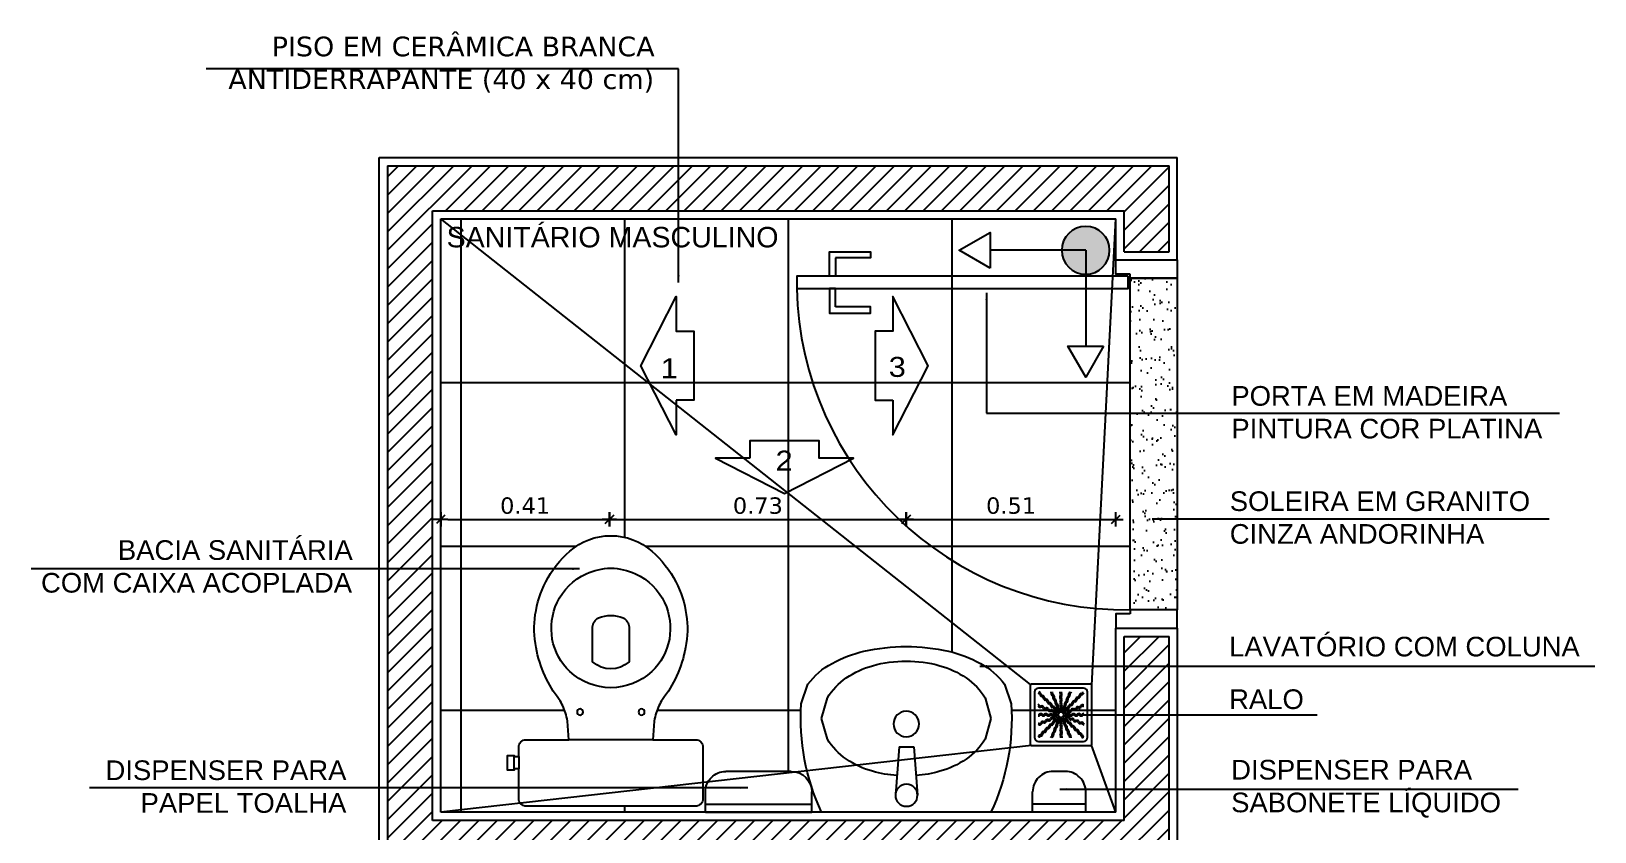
# Model space of a CAD drawing. Extents: x 175 to 308, y 27 to 112.
# Drawn here: x 292.6 to 296.42, y 48.924 to 50.88 of the extents above; entities that cross this region are included whole.
import ezdxf

# ---------------------------------------------------------------- set-up
doc = ezdxf.new("R2010")
doc.units = 0
doc.header["$LTSCALE"] = 0.01
doc.header["$PDMODE"] = 3
doc.linetypes.add('CONTINU', pattern=[0])
doc.layers.get('0').update_dxf_attribs({"linetype": 'CONTINUOUS'})
doc.layers.get('DEFPOINTS').update_dxf_attribs({"linetype": 'CONTINUOUS'})
for name, color, linetype in [('01', 1, 'CONTINUOUS'), ('252', 252, 'CONTINUOUS'), ('A-HACHURAPARED', 254, 'CONTINUOUS'), ('A-PARED', 5, 'CONTINUOUS'), ('A-PORTA', 3, 'CONTINUOUS'), ('A-SOLEIRA', 1, 'CONTINUOUS'), ('AR-ID-PIS', 1, 'CONTINUOUS'), ('ARQ-CTA-1_025', 1, 'CONTINUOUS'), ('ARQ-MOB-VISTA', 1, 'CONTINU'), ('ARQ-SMB-1_025', 1, 'CONTINUOUS'), ('ARQ-TXT-1_025', 2, 'CONTINUOUS'), ('ARQ_HAT', 8, 'CONTINUOUS')]:
    doc.layers.add(name, color=color, linetype=linetype)
doc.styles.add('A26', font='arial.ttf', dxfattribs={"height": 0.26})
doc.styles.add('ESC-50-A20', font='arial.ttf', dxfattribs={"height": 0.1})
doc.styles.add('FNDE Texto Cota 0025', font='verdana.ttf', dxfattribs={"height": 0.04})
doc.dimstyles.new('FNDE 1-0025', dxfattribs={"dimscale": 5, "dimtxt": 0.04, "dimasz": 0.0035, "dimexe": 0.15, "dimexo": 0.15, "dimgap": 0.0025, "dimtad": 1, "dimzin": 1, "dimdsep": 46, "dimtxsty": 'FNDE Texto Cota 0025', "dimblk": 'tic', "dimcen": 0.015, "dimdle": 0.15, "dimse1": 1, "dimse2": 1, "dimclrd": 251, "dimclre": 251, "dimclrt": 256, "dimaunit": 1, "dimadec": 3, "dimazin": 0, "dimtfac": 1, "dimtix": 1, "dimtmove": 2, "dimatfit": 3, "dimfxl": 0.15, "dimtvp": 1, "dimtolj": 1, "dimtzin": 0, "dimarcsym": 0})

# ---------------------------------------------------------------- blocks, each defined once
blk = doc.blocks.new('P-PIA1')
at = {"color": 1}
for p, q in [((-0.0171, -0.1767), (-0.0271, -0.0454)), ((0.0229, -0.1767), (0.0329, -0.0454)), ((-0.0171, -0.1767), (0.0229, -0.1767)), ((0.2322, -0.2537), (0.2164, -0.1975)), ((-0.2278, -0.2537), (-0.212, -0.3099)), ((0.2164, -0.3099), (0.2322, -0.2537))]:
    blk.add_line(p, q, dxfattribs=at)
for points in [[(-0.0231, -0.0987, 0.04979), (-0.0892, -0.1103, 0.08069), (-0.1604, -0.1434, 0.107047), (-0.212, -0.1975), (-0.2278, -0.2537)], [(-0.2828, -0.2931), (-0.2647, -0.347, 0.105935), (-0.1993, -0.4034, 0.069568), (-0.1126, -0.4362, 0.055787), (0.0022, -0.4491, 0.055787), (0.117, -0.4362, 0.069568), (0.2037, -0.4034, 0.105935), (0.2691, -0.347), (0.2872, -0.2931)]]:
    blk.add_lwpolyline(points, format="xyb", dxfattribs=at)
for centre, radius in [((0.0029, -0.0454), 0.03), ((0.0022, -0.2388), 0.0347)]:
    blk.add_circle(centre, radius, dxfattribs=at)
for centre, radius, start, end in [((0.3179, -0.2533), 0.602, 155.0201, 183.7898), ((-0.3135, -0.2533), 0.602, 356.2102, 24.9799), ((0.0022, -0.4357), 0.338, 74.3104, 85.4853), ((0.0274, -0.3461), 0.2449, 55.8575, 74.3104), ((0.0658, -0.2895), 0.1765, 31.4172, 55.8575), ((-0.0614, -0.2179), 0.1765, 211.4172, 235.8575), ((0.0658, -0.2179), 0.1765, 304.1425, 328.5828), ((-0.023, -0.1613), 0.2449, 235.8575, 254.3104), ((0.0274, -0.1613), 0.2449, 285.6896, 304.1425), ((0.0022, -0.0717), 0.338, 254.3104, 270), ((0.0022, -0.0717), 0.338, 270, 285.6896)]:
    blk.add_arc(centre, radius, start, end, dxfattribs=at)
blk = doc.blocks.new('A$C739A738C')
at = {"color": 1}
for points in [[(0.2525, 0, 0.182004), (0.3525, 0.038, 0.098298), (0.4115, 0.113, 0.085166), (0.437, 0.193, 0.08648), (0.435, 0.273, 0.067868), (0.413, 0.343, 0.06199), (0.379, 0.4, -0.060779), (0.363, 0.433, -0.023796), (0.3585, 0.453), (0.3553, 0.4985), (0.4595, 0.4985, 0.424217), (0.4775, 0.5175), (0.4775, 0.54), (0.4775, 0.57), (0.4775, 0.643, 0.418036), (0.4595, 0.661), (0.2525, 0.661), (0.0455, 0.661, 0.418036), (0.0275, 0.643), (0.0275, 0.57), (0.016, 0.57), (0.016, 0.573), (0, 0.573), (0, 0.555), (0, 0.537), (0.016, 0.537), (0.016, 0.54), (0.0275, 0.54), (0.0275, 0.5175, 0.424217), (0.0455, 0.4985), (0.1497, 0.4985), (0.1465, 0.453, -0.023796), (0.142, 0.433, -0.060779), (0.126, 0.4, 0.06199), (0.092, 0.343, 0.067868), (0.07, 0.273, 0.08648), (0.068, 0.193, 0.085166), (0.0935, 0.113, 0.098298), (0.1525, 0.038, 0.182004)], [(0.2825, 0.201, 0.276984), (0.297, 0.223), (0.297, 0.308, 0.393258), (0.208, 0.308), (0.208, 0.223, 0.276984), (0.2225, 0.201, 0.2)]]:
    blk.add_lwpolyline(points, format="xyb", close=True, dxfattribs=at)
for points in [[(0.016, 0.57), (0.016, 0.54)], [(0.0275, 0.54), (0.0275, 0.57)], [(0.3553, 0.4985), (0.2525, 0.4985), (0.1497, 0.4985)]]:
    blk.add_lwpolyline(points, dxfattribs=at)
for centre in [(0.1775, 0.431), (0.3275, 0.431)]:
    blk.add_circle(centre, 0.0075, dxfattribs=at)
for centre, radius, start, end in [((0.2535, 0.2227), 0.1488, 90.3748, 132.7332), ((0.2515, 0.2227), 0.1488, 47.2668, 89.6252), ((0.2494, 0.2281), 0.1421, 132.9857, 169.8951), ((0.2556, 0.2281), 0.1421, 10.1049, 47.0143), ((0.2624, 0.2268), 0.1551, 170.2788, 204.2845), ((0.2426, 0.2268), 0.1551, 335.7155, 9.7212), ((0.2558, 0.2287), 0.1499, 205.9856, 244.8271), ((0.2492, 0.2287), 0.1499, 295.1729, 334.0144), ((0.2543, 0.2299), 0.1504, 245.5324, 269.3097), ((0.2507, 0.2299), 0.1504, 270.6903, 294.4676)]:
    blk.add_arc(centre, radius, start, end, dxfattribs=at)
blk = doc.blocks.new('ind-pis')
at = {"layer": 'AR-ID-PIS'}
h = blk.add_hatch(color=252, dxfattribs=at)
h.dxf.hatch_style = 1
edge = h.paths.add_edge_path()
edge.add_arc((0, 0), 0.05, 0, 360)
for q in [(-0.2, 0), (0, -0.1995)]:
    blk.add_line((0, 0), q, dxfattribs=at)
for points in [[(-0.2, 0.0371), (-0.2642, 0), (-0.2, -0.0371)], [(-0.0371, -0.1995), (0, -0.2638), (0.0371, -0.1995)]]:
    blk.add_lwpolyline(points, close=True, dxfattribs=at)
blk.add_circle((0, 0), 0.05, dxfattribs=at)
blk = doc.blocks.new('tic')
at = {"color": 251}
for p, q in [((-1, 0), (1, 0)), ((0, -1), (0, 1))]:
    blk.add_line(p, q, dxfattribs=at)
blk.add_line((-0.6, -0.6), (0.6, 0.6))
blk = doc.blocks.new('*D49')
at = {"layer": 'ARQ-CTA-1_025', "color": 251, "lineweight": -2, "transparency": 16777216}
blk.add_line((293.6177, 49.6876), (293.9952, 49.6876), dxfattribs=at)
at = {"layer": 'DEFPOINTS', "color": 0, "transparency": 16777216}
for p in [(294.0127, 49.6876), (294.0127, 49.4065), (293.6002, 48.9592)]:
    blk.add_point(p, dxfattribs=at)
at = {"layer": 'ARQ-CTA-1_025', "color": 251, "lineweight": -2, "transparency": 16777216, "xscale": 0.0175, "yscale": 0.0175, "zscale": 0.0175, "rotation": 180}
blk.add_blockref('tic', (293.6002, 49.6876), dxfattribs=at)
at = {"layer": 'ARQ-CTA-1_025', "color": 251, "lineweight": -2, "transparency": 16777216, "xscale": 0.0175, "yscale": 0.0175, "zscale": 0.0175}
blk.add_blockref('tic', (294.0127, 49.6876), dxfattribs=at)
at = {"layer": 'ARQ-CTA-1_025', "transparency": 16777216, "insert": (293.8065, 49.7209), "char_height": 0.04, "attachment_point": 5, "style": 'FNDE Texto Cota 0025'}
blk.add_mtext('\\A1;0.41', dxfattribs=at)
blk = doc.blocks.new('*D50')
at = {"layer": 'ARQ-CTA-1_025', "color": 251, "lineweight": -2, "transparency": 16777216}
blk.add_line((294.0302, 49.6876), (294.7204, 49.6876), dxfattribs=at)
at = {"layer": 'DEFPOINTS', "color": 0, "transparency": 16777216}
for p in [(294.7379, 49.6876), (294.0127, 49.4065), (294.7379, 49.1749)]:
    blk.add_point(p, dxfattribs=at)
at = {"layer": 'ARQ-CTA-1_025', "color": 251, "lineweight": -2, "transparency": 16777216, "xscale": 0.0175, "yscale": 0.0175, "zscale": 0.0175, "rotation": 180}
blk.add_blockref('tic', (294.0127, 49.6876), dxfattribs=at)
at = {"layer": 'ARQ-CTA-1_025', "color": 251, "lineweight": -2, "transparency": 16777216, "xscale": 0.0175, "yscale": 0.0175, "zscale": 0.0175}
blk.add_blockref('tic', (294.7379, 49.6876), dxfattribs=at)
at = {"layer": 'ARQ-CTA-1_025', "transparency": 16777216, "insert": (294.3753, 49.7209), "char_height": 0.04, "attachment_point": 5, "style": 'FNDE Texto Cota 0025'}
blk.add_mtext('\\A1;0.73', dxfattribs=at)
blk = doc.blocks.new('*D51')
at = {"layer": 'ARQ-CTA-1_025', "color": 251, "lineweight": -2, "transparency": 16777216}
blk.add_line((294.7554, 49.6876), (295.2327, 49.6876), dxfattribs=at)
at = {"layer": 'DEFPOINTS', "color": 0, "transparency": 16777216}
for p in [(295.2502, 49.6876), (294.7379, 49.1749), (295.2502, 48.9592)]:
    blk.add_point(p, dxfattribs=at)
at = {"layer": 'ARQ-CTA-1_025', "color": 251, "lineweight": -2, "transparency": 16777216, "xscale": 0.0175, "yscale": 0.0175, "zscale": 0.0175, "rotation": 180}
blk.add_blockref('tic', (294.7379, 49.6876), dxfattribs=at)
at = {"layer": 'ARQ-CTA-1_025', "color": 251, "lineweight": -2, "transparency": 16777216, "xscale": 0.0175, "yscale": 0.0175, "zscale": 0.0175}
blk.add_blockref('tic', (295.2502, 49.6876), dxfattribs=at)
at = {"layer": 'ARQ-CTA-1_025', "transparency": 16777216, "insert": (294.9941, 49.7209), "char_height": 0.04, "attachment_point": 5, "style": 'FNDE Texto Cota 0025'}
blk.add_mtext('\\A1;0.51', dxfattribs=at)
blk = doc.blocks.new('A$C7E2A7DB0')
at = {"color": 1, "linetype": 'CONTINU'}
for p, q in [((0, 0.1), (0.13, 0.1)), ((0, 0.1), (0, 0.05)), ((0.13, 0.1), (0.13, 0.05))]:
    blk.add_line(p, q, dxfattribs=at)
for centre, start, end in [((0.05, 0.05), 180, 270.042), ((0.08, 0.05), 269.958, 0)]:
    blk.add_arc(centre, 0.05, start, end, dxfattribs=at)
at = {"layer": '01', "ltscale": 10}
blk.add_line((0.05, 0), (0.08, 0), dxfattribs=at)
at = {"layer": 'ARQ_HAT'}
blk.add_line((0, 0.08), (0.13, 0.08), dxfattribs=at)
blk = doc.blocks.new('A$C7D9E6F90')
at = {"color": 1, "linetype": 'CONTINU'}
for p, q in [((0, 0.1), (0.26, 0.1)), ((0, 0.1), (0, 0.05)), ((0.26, 0.1), (0.26, 0.05)), ((0.21, 0), (0.05, 0))]:
    blk.add_line(p, q, dxfattribs=at)
for centre, start, end in [((0.05, 0.05), 180, 270.042), ((0.21, 0.05), 270, 0)]:
    blk.add_arc(centre, 0.05, start, end, dxfattribs=at)
at = {"layer": 'ARQ_HAT'}
blk.add_line((0, 0.08), (0.26, 0.08), dxfattribs=at)
blk = doc.blocks.new('A$C29B145EC')
at = {"layer": '01', "color": 251, "ltscale": 10}
for p, q in [((0, 0.688), (0, 0.012)), ((0.688, 0.7), (0.012, 0.7)), ((0.047, 0.607), (0.047, 0.093)), ((0.607, 0.653), (0.093, 0.653)), ((0.653, 0.093), (0.653, 0.607)), ((0.7, 0.012), (0.7, 0.688)), ((0.3, 0.361), (0.299, 0.346)), ((0.308, 0.379), (0.302, 0.366)), ((0.323, 0.393), (0.312, 0.383)), ((0.341, 0.4), (0.327, 0.395)), ((0.361, 0.4), (0.346, 0.401)), ((0.379, 0.392), (0.366, 0.398)), ((0.393, 0.377), (0.383, 0.388)), ((0.4, 0.359), (0.395, 0.373)), ((0.3, 0.341), (0.305, 0.327)), ((0.307, 0.323), (0.317, 0.312)), ((0.321, 0.308), (0.334, 0.302)), ((0.339, 0.3), (0.354, 0.299)), ((0.359, 0.3), (0.373, 0.305)), ((0.377, 0.307), (0.388, 0.317)), ((0.392, 0.321), (0.398, 0.334)), ((0.4, 0.339), (0.401, 0.354)), ((0.012, 0), (0.688, 0)), ((0.093, 0.047), (0.607, 0.047))]:
    blk.add_line(p, q, dxfattribs=at)
blk.add_circle((0.35, 0.35), 0.0321, dxfattribs=at)
for centre, radius, start, end in [((0.012, 0.688), 0.0117, 90, 180), ((0.093, 0.607), 0.0467, 90, 180), ((0.1, 0.6), 0.0117, 178.1581, 180), ((0.084, 0.576), 0.0245, 45, 79.4403), ((0.102, 0.635), 0.0245, 259.2868, 261.8122), ((0.095, 0.586), 0.0245, 45, 81.8122), ((0.084, 0.576), 0.0245, 8.1878, 45), ((0.133, 0.583), 0.0245, 188.1878, 225), ((0.095, 0.586), 0.0245, 8.1878, 45), ((0.133, 0.583), 0.0245, 225, 261.8122), ((0.143, 0.594), 0.0245, 188.1878, 225), ((0.143, 0.594), 0.0245, 225, 261.8122), ((0.126, 0.535), 0.0245, 45, 81.8122), ((0.136, 0.545), 0.0245, 45, 81.8122), ((0.126, 0.535), 0.0245, 8.1878, 45), ((0.174, 0.542), 0.0245, 188.1878, 225), ((0.136, 0.545), 0.0245, 8.1878, 45), ((0.185, 0.552), 0.0245, 188.1878, 225), ((0.185, 0.552), 0.0245, 225, 261.8122), ((0.261, 0.595), 0.0245, 165.6878, 202.5), ((0.213, 0.607), 0.0245, 345.6878, 11.3885), ((0.261, 0.595), 0.0245, 202.5, 239.3122), ((0.236, 0.553), 0.0245, 22.5, 59.3122), ((0.275, 0.6), 0.0245, 165.6878, 202.5), ((0.227, 0.612), 0.0245, 345.6878, 358.0205), ((0.275, 0.6), 0.0245, 202.5, 239.3122), ((0.236, 0.553), 0.0245, 345.6878, 22.5), ((0.283, 0.541), 0.0245, 165.6878, 202.5), ((0.25, 0.558), 0.0245, 22.5, 59.3122), ((0.25, 0.558), 0.0245, 345.6878, 22.5), ((0.297, 0.546), 0.0245, 165.6878, 202.5), ((0.297, 0.546), 0.0245, 202.5, 239.3122), ((0.361, 0.61), 0.0245, 177.0718, 216.8122), ((0.361, 0.552), 0.0245, 143.1878, 180), ((0.361, 0.552), 0.0245, 180, 216.8122), ((0.322, 0.581), 0.0245, 0, 36.8122), ((0.322, 0.581), 0.0245, 323.1878, 0), ((0.322, 0.522), 0.0245, 0, 36.8122), ((0.376, 0.61), 0.0245, 177.0718, 216.8122), ((0.376, 0.552), 0.0245, 143.1878, 180), ((0.376, 0.552), 0.0245, 180, 216.8122), ((0.337, 0.581), 0.0245, 0, 36.8122), ((0.337, 0.581), 0.0245, 323.1878, 0), ((0.337, 0.522), 0.0245, 0, 36.8122), ((0.438, 0.532), 0.0245, 157.5, 194.3122), ((0.438, 0.532), 0.0245, 120.6878, 157.5), ((0.413, 0.574), 0.0245, 300.6878, 337.5), ((0.451, 0.526), 0.0245, 157.5, 194.3122), ((0.451, 0.526), 0.0245, 120.6878, 157.5), ((0.46, 0.586), 0.0245, 157.5, 194.3122), ((0.413, 0.574), 0.0245, 337.5, 14.3122), ((0.46, 0.586), 0.0245, 120.6878, 157.5), ((0.426, 0.568), 0.0245, 300.6878, 337.5), ((0.435, 0.628), 0.0245, 300.6878, 317.2021), ((0.474, 0.58), 0.0245, 157.5, 194.3122), ((0.426, 0.568), 0.0245, 337.5, 14.3122), ((0.474, 0.58), 0.0245, 120.6878, 157.5), ((0.448, 0.622), 0.0245, 300.6878, 333.4223), ((0.542, 0.526), 0.0245, 135, 171.8122), ((0.542, 0.526), 0.0245, 98.1878, 135), ((0.552, 0.515), 0.0245, 98.1878, 135), ((0.535, 0.574), 0.0245, 278.1878, 315), ((0.545, 0.564), 0.0245, 278.1878, 315), ((0.535, 0.574), 0.0245, 315, 351.8122), ((0.583, 0.567), 0.0245, 135, 171.8122), ((0.545, 0.564), 0.0245, 315, 351.8122), ((0.583, 0.567), 0.0245, 98.1878, 135), ((0.594, 0.557), 0.0245, 135, 171.8122), ((0.594, 0.557), 0.0245, 98.1878, 135), ((0.576, 0.616), 0.0245, 278.1878, 315), ((0.586, 0.605), 0.0245, 278.1878, 315), ((0.576, 0.616), 0.0245, 315, 349.4403), ((0.586, 0.605), 0.0245, 315, 351.8122), ((0.607, 0.607), 0.0467, 0, 90), ((0.688, 0.688), 0.0117, 0, 90), ((0.078, 0.448), 0.0245, 30.6878, 63.4223), ((0.072, 0.435), 0.0245, 30.6878, 47.2021), ((0.114, 0.46), 0.0245, 210.6878, 247.5), ((0.12, 0.474), 0.0245, 210.6878, 247.5), ((0.114, 0.46), 0.0245, 247.5, 284.3122), ((0.119, 0.337), 0.0245, 90, 126.8122), ((0.12, 0.474), 0.0245, 247.5, 284.3122), ((0.119, 0.337), 0.0245, 53.1878, 90), ((0.126, 0.413), 0.0245, 67.5, 104.3122), ((0.132, 0.426), 0.0245, 67.5, 104.3122), ((0.148, 0.376), 0.0245, 233.1878, 270), ((0.126, 0.413), 0.0245, 30.6878, 67.5), ((0.132, 0.426), 0.0245, 30.6878, 67.5), ((0.168, 0.438), 0.0245, 210.6878, 247.5), ((0.148, 0.376), 0.0245, 270, 306.8122), ((0.174, 0.451), 0.0245, 210.6878, 247.5), ((0.174, 0.542), 0.0245, 225, 261.8122), ((0.168, 0.438), 0.0245, 247.5, 284.3122), ((0.178, 0.337), 0.0245, 90, 126.8122), ((0.174, 0.451), 0.0245, 247.5, 284.3122), ((0.167, 0.493), 0.0245, 45, 81.8122), ((0.18, 0.39), 0.0245, 67.5, 104.3122), ((0.178, 0.337), 0.0245, 53.1878, 90), ((0.186, 0.404), 0.0245, 67.5, 104.3122), ((0.178, 0.504), 0.0245, 45, 81.8122), ((0.167, 0.493), 0.0245, 8.1878, 45), ((0.18, 0.39), 0.0245, 30.6878, 67.5), ((0.216, 0.501), 0.0245, 188.1878, 225), ((0.207, 0.376), 0.0245, 233.1878, 270), ((0.178, 0.504), 0.0245, 8.1878, 45), ((0.186, 0.404), 0.0245, 30.6878, 67.5), ((0.216, 0.501), 0.0245, 225, 261.8122), ((0.222, 0.415), 0.0245, 210.6878, 247.5), ((0.226, 0.511), 0.0245, 188.1878, 225), ((0.228, 0.429), 0.0245, 210.6878, 247.5), ((0.207, 0.376), 0.0245, 270, 306.8122), ((0.226, 0.511), 0.0245, 225, 261.8122), ((0.209, 0.452), 0.0245, 45, 81.8122), ((0.222, 0.415), 0.0245, 247.5, 284.3122), ((0.228, 0.429), 0.0245, 247.5, 284.3122), ((0.236, 0.337), 0.0245, 90, 126.8122), ((0.219, 0.463), 0.0245, 45, 81.8122), ((0.209, 0.452), 0.0245, 8.1878, 45), ((0.234, 0.368), 0.0245, 67.5, 104.3122), ((0.257, 0.459), 0.0245, 188.1878, 225), ((0.24, 0.382), 0.0245, 67.5, 104.3122), ((0.219, 0.463), 0.0245, 8.1878, 45), ((0.236, 0.337), 0.0245, 53.1878, 90), ((0.257, 0.459), 0.0245, 225, 261.8122), ((0.267, 0.47), 0.0245, 188.1878, 225), ((0.234, 0.368), 0.0245, 30.6878, 67.5), ((0.24, 0.382), 0.0245, 30.6878, 67.5), ((0.267, 0.47), 0.0245, 225, 261.8122), ((0.265, 0.376), 0.0245, 233.1878, 270), ((0.25, 0.411), 0.0245, 45, 81.8122), ((0.276, 0.393), 0.0245, 210.6878, 247.5), ((0.283, 0.541), 0.0245, 202.5, 239.3122), ((0.282, 0.407), 0.0245, 210.6878, 247.5), ((0.26, 0.421), 0.0245, 45, 81.8122), ((0.265, 0.376), 0.0245, 270, 306.8122), ((0.25, 0.411), 0.0245, 8.1878, 45), ((0.276, 0.393), 0.0245, 247.5, 284.3122), ((0.258, 0.499), 0.0245, 22.5, 59.3122), ((0.282, 0.407), 0.0245, 247.5, 284.3122), ((0.298, 0.418), 0.0245, 188.1878, 225), ((0.26, 0.421), 0.0245, 8.1878, 45), ((0.295, 0.337), 0.0245, 90, 126.8122), ((0.258, 0.499), 0.0245, 345.6878, 22.5), ((0.306, 0.487), 0.0245, 165.6878, 202.5), ((0.298, 0.418), 0.0245, 225, 261.8122), ((0.288, 0.346), 0.0245, 67.5, 104.3122), ((0.306, 0.487), 0.0245, 202.5, 239.3122), ((0.272, 0.504), 0.0245, 22.5, 59.3122), ((0.309, 0.429), 0.0245, 188.1878, 225), ((0.294, 0.359), 0.0245, 67.5, 104.3122), ((0.309, 0.429), 0.0245, 225, 261.8122), ((0.281, 0.445), 0.0245, 22.5, 59.3122), ((0.272, 0.504), 0.0245, 345.6878, 22.5), ((0.32, 0.492), 0.0245, 165.6878, 202.5), ((0.291, 0.37), 0.0245, 45, 81.8122), ((0.295, 0.337), 0.0245, 76.4707, 90), ((0.32, 0.492), 0.0245, 202.5, 239.3122), ((0.288, 0.346), 0.0245, 56.616, 67.5), ((0.294, 0.359), 0.0245, 53.9707, 67.5), ((0.281, 0.445), 0.0245, 345.6878, 22.5), ((0.328, 0.433), 0.0245, 165.6878, 202.5), ((0.302, 0.38), 0.0245, 45, 81.8122), ((0.328, 0.433), 0.0245, 202.5, 239.3122), ((0.295, 0.45), 0.0245, 22.5, 59.3122), ((0.291, 0.37), 0.0245, 34.116, 45), ((0.303, 0.391), 0.0245, 22.5, 59.3122), ((0.295, 0.45), 0.0245, 345.6878, 22.5), ((0.342, 0.438), 0.0245, 165.6878, 202.5), ((0.342, 0.438), 0.0245, 202.5, 239.3122), ((0.302, 0.38), 0.0245, 31.4707, 45), ((0.303, 0.391), 0.0245, 11.616, 22.5), ((0.317, 0.396), 0.0245, 22.5, 59.3122), ((0.362, 0.493), 0.0245, 143.1878, 180), ((0.362, 0.493), 0.0245, 180, 216.8122), ((0.362, 0.435), 0.0245, 143.1878, 180), ((0.362, 0.435), 0.0245, 180, 216.8122), ((0.317, 0.396), 0.0245, 8.9707, 22.5), ((0.322, 0.522), 0.0245, 323.1878, 0), ((0.322, 0.464), 0.0245, 0, 36.8122), ((0.322, 0.464), 0.0245, 323.1878, 0), ((0.322, 0.405), 0.0245, 0, 36.8122), ((0.322, 0.405), 0.0245, 349.116, 0), ((0.376, 0.493), 0.0245, 143.1878, 180), ((0.376, 0.493), 0.0245, 180, 216.8122), ((0.376, 0.435), 0.0245, 143.1878, 180), ((0.376, 0.435), 0.0245, 180, 216.8122), ((0.337, 0.522), 0.0245, 323.1878, 0), ((0.337, 0.464), 0.0245, 0, 36.8122), ((0.337, 0.464), 0.0245, 323.1878, 0), ((0.337, 0.405), 0.0245, 0, 36.8122), ((0.337, 0.405), 0.0245, 346.4707, 0), ((0.346, 0.412), 0.0245, 326.616, 337.5), ((0.346, 0.412), 0.0245, 337.5, 14.3122), ((0.393, 0.424), 0.0245, 157.5, 194.3122), ((0.393, 0.424), 0.0245, 120.6878, 157.5), ((0.359, 0.406), 0.0245, 323.9707, 337.5), ((0.368, 0.466), 0.0245, 300.6878, 337.5), ((0.407, 0.418), 0.0245, 157.5, 194.3122), ((0.359, 0.406), 0.0245, 337.5, 14.3122), ((0.37, 0.409), 0.0245, 304.116, 315), ((0.407, 0.418), 0.0245, 120.6878, 157.5), ((0.37, 0.409), 0.0245, 315, 351.8122), ((0.415, 0.478), 0.0245, 157.5, 194.3122), ((0.368, 0.466), 0.0245, 337.5, 14.3122), ((0.415, 0.478), 0.0245, 120.6878, 157.5), ((0.38, 0.398), 0.0245, 301.4707, 315), ((0.382, 0.46), 0.0245, 300.6878, 337.5), ((0.418, 0.402), 0.0245, 135, 171.8122), ((0.391, 0.397), 0.0245, 281.616, 292.5), ((0.38, 0.398), 0.0245, 315, 351.8122), ((0.391, 0.397), 0.0245, 292.5, 329.3122), ((0.396, 0.383), 0.0245, 278.9707, 292.5), ((0.418, 0.402), 0.0245, 98.1878, 135), ((0.39, 0.52), 0.0245, 300.6878, 337.5), ((0.382, 0.46), 0.0245, 337.5, 14.3122), ((0.429, 0.391), 0.0245, 135, 171.8122), ((0.429, 0.472), 0.0245, 157.5, 194.3122), ((0.405, 0.378), 0.0245, 270, 306.8122), ((0.429, 0.472), 0.0245, 120.6878, 157.5), ((0.396, 0.383), 0.0245, 292.5, 329.3122), ((0.429, 0.391), 0.0245, 98.1878, 135), ((0.433, 0.372), 0.0245, 112.5, 149.3122), ((0.39, 0.52), 0.0245, 337.5, 14.3122), ((0.411, 0.45), 0.0245, 278.1878, 315), ((0.404, 0.514), 0.0245, 300.6878, 337.5), ((0.438, 0.358), 0.0245, 112.5, 149.3122), ((0.435, 0.338), 0.0245, 90, 126.8122), ((0.433, 0.372), 0.0245, 75.6878, 112.5), ((0.421, 0.44), 0.0245, 278.1878, 315), ((0.404, 0.514), 0.0245, 337.5, 14.3122), ((0.411, 0.45), 0.0245, 315, 351.8122), ((0.438, 0.358), 0.0245, 75.6878, 112.5), ((0.459, 0.443), 0.0245, 135, 171.8122), ((0.435, 0.338), 0.0245, 53.1878, 90), ((0.445, 0.419), 0.0245, 255.6878, 292.5), ((0.421, 0.44), 0.0245, 315, 351.8122), ((0.459, 0.443), 0.0245, 98.1878, 135), ((0.45, 0.405), 0.0245, 255.6878, 292.5), ((0.47, 0.433), 0.0245, 135, 171.8122), ((0.464, 0.378), 0.0245, 233.1878, 270), ((0.47, 0.433), 0.0245, 98.1878, 135), ((0.445, 0.419), 0.0245, 292.5, 329.3122), ((0.452, 0.491), 0.0245, 278.1878, 315), ((0.45, 0.405), 0.0245, 292.5, 329.3122), ((0.464, 0.378), 0.0245, 270, 306.8122), ((0.463, 0.481), 0.0245, 278.1878, 315), ((0.487, 0.394), 0.0245, 112.5, 149.3122), ((0.452, 0.491), 0.0245, 315, 351.8122), ((0.492, 0.38), 0.0245, 112.5, 149.3122), ((0.501, 0.484), 0.0245, 135, 171.8122), ((0.487, 0.394), 0.0245, 75.6878, 112.5), ((0.493, 0.338), 0.0245, 90, 126.8122), ((0.463, 0.481), 0.0245, 315, 351.8122), ((0.501, 0.484), 0.0245, 98.1878, 135), ((0.492, 0.38), 0.0245, 75.6878, 112.5), ((0.511, 0.474), 0.0245, 135, 171.8122), ((0.499, 0.442), 0.0245, 255.6878, 292.5), ((0.493, 0.338), 0.0245, 53.1878, 90), ((0.511, 0.474), 0.0245, 98.1878, 135), ((0.493, 0.533), 0.0245, 278.1878, 315), ((0.504, 0.428), 0.0245, 255.6878, 292.5), ((0.504, 0.522), 0.0245, 278.1878, 315), ((0.499, 0.442), 0.0245, 292.5, 329.3122), ((0.522, 0.378), 0.0245, 233.1878, 270), ((0.493, 0.533), 0.0245, 315, 351.8122), ((0.504, 0.428), 0.0245, 292.5, 329.3122), ((0.541, 0.417), 0.0245, 112.5, 149.3122), ((0.504, 0.522), 0.0245, 315, 351.8122), ((0.522, 0.378), 0.0245, 270, 306.8122), ((0.546, 0.403), 0.0245, 112.5, 149.3122), ((0.552, 0.515), 0.0245, 135, 171.8122), ((0.541, 0.417), 0.0245, 75.6878, 112.5), ((0.546, 0.403), 0.0245, 75.6878, 112.5), ((0.552, 0.339), 0.0245, 90, 126.8122), ((0.553, 0.464), 0.0245, 255.6878, 292.5), ((0.558, 0.45), 0.0245, 255.6878, 292.5), ((0.552, 0.339), 0.0245, 53.1878, 90), ((0.553, 0.464), 0.0245, 292.5, 329.3122), ((0.581, 0.378), 0.0245, 233.1878, 270), ((0.558, 0.45), 0.0245, 292.5, 329.3122), ((0.595, 0.439), 0.0245, 112.5, 149.3122), ((0.6, 0.425), 0.0245, 112.5, 149.3122), ((0.581, 0.378), 0.0245, 270, 306.8122), ((0.595, 0.439), 0.0245, 75.6878, 112.5), ((0.6, 0.425), 0.0245, 75.6878, 112.5), ((0.61, 0.339), 0.0245, 90, 126.8122), ((0.607, 0.487), 0.0245, 255.6878, 281.3885), ((0.612, 0.473), 0.0245, 255.6878, 268.0205), ((0.61, 0.339), 0.0245, 87.0718, 90), ((0.09, 0.376), 0.0245, 267.0718, 270), ((0.09, 0.361), 0.0245, 267.0718, 270), ((0.088, 0.227), 0.0245, 75.6878, 88.0205), ((0.093, 0.213), 0.0245, 75.6878, 101.3885), ((0.09, 0.376), 0.0245, 270, 306.8122), ((0.09, 0.361), 0.0245, 270, 306.8122), ((0.1, 0.275), 0.0245, 255.6878, 292.5), ((0.105, 0.261), 0.0245, 255.6878, 292.5), ((0.119, 0.322), 0.0245, 90, 126.8122), ((0.1, 0.275), 0.0245, 292.5, 329.3122), ((0.105, 0.261), 0.0245, 292.5, 329.3122), ((0.119, 0.322), 0.0245, 53.1878, 90), ((0.142, 0.25), 0.0245, 112.5, 149.3122), ((0.147, 0.236), 0.0245, 112.5, 149.3122), ((0.142, 0.25), 0.0245, 75.6878, 112.5), ((0.148, 0.361), 0.0245, 233.1878, 270), ((0.147, 0.236), 0.0245, 75.6878, 112.5), ((0.148, 0.361), 0.0245, 270, 306.8122), ((0.154, 0.297), 0.0245, 255.6878, 292.5), ((0.159, 0.283), 0.0245, 255.6878, 292.5), ((0.178, 0.322), 0.0245, 90, 126.8122), ((0.154, 0.297), 0.0245, 292.5, 329.3122), ((0.148, 0.185), 0.0245, 315, 351.8122), ((0.159, 0.283), 0.0245, 292.5, 329.3122), ((0.196, 0.178), 0.0245, 135, 171.8122), ((0.196, 0.272), 0.0245, 112.5, 149.3122), ((0.178, 0.322), 0.0245, 53.1878, 90), ((0.196, 0.178), 0.0245, 98.1878, 135), ((0.201, 0.258), 0.0245, 112.5, 149.3122), ((0.207, 0.167), 0.0245, 135, 171.8122), ((0.196, 0.272), 0.0245, 75.6878, 112.5), ((0.207, 0.167), 0.0245, 98.1878, 135), ((0.207, 0.362), 0.0245, 233.1878, 270), ((0.201, 0.258), 0.0245, 75.6878, 112.5), ((0.189, 0.226), 0.0245, 278.1878, 315), ((0.208, 0.32), 0.0245, 255.6878, 292.5), ((0.199, 0.216), 0.0245, 278.1878, 315), ((0.189, 0.226), 0.0245, 315, 351.8122), ((0.207, 0.362), 0.0245, 270, 306.8122), ((0.213, 0.306), 0.0245, 255.6878, 292.5), ((0.237, 0.219), 0.0245, 135, 171.8122), ((0.208, 0.32), 0.0245, 292.5, 329.3122), ((0.199, 0.216), 0.0245, 315, 351.8122), ((0.237, 0.219), 0.0245, 98.1878, 135), ((0.236, 0.322), 0.0245, 90, 126.8122), ((0.213, 0.306), 0.0245, 292.5, 329.3122), ((0.248, 0.209), 0.0245, 135, 171.8122), ((0.25, 0.295), 0.0245, 112.5, 149.3122), ((0.248, 0.209), 0.0245, 98.1878, 135), ((0.255, 0.281), 0.0245, 112.5, 149.3122), ((0.23, 0.267), 0.0245, 278.1878, 315), ((0.236, 0.322), 0.0245, 53.1878, 90), ((0.25, 0.295), 0.0245, 75.6878, 112.5), ((0.241, 0.257), 0.0245, 278.1878, 315), ((0.255, 0.281), 0.0245, 75.6878, 112.5), ((0.23, 0.267), 0.0245, 315, 351.8122), ((0.265, 0.362), 0.0245, 233.1878, 270), ((0.279, 0.26), 0.0245, 135, 171.8122), ((0.262, 0.342), 0.0245, 255.6878, 292.5), ((0.241, 0.257), 0.0245, 315, 351.8122), ((0.267, 0.328), 0.0245, 255.6878, 292.5), ((0.279, 0.26), 0.0245, 98.1878, 135), ((0.265, 0.362), 0.0245, 270, 306.8122), ((0.289, 0.25), 0.0245, 135, 171.8122), ((0.262, 0.342), 0.0245, 292.5, 329.3122), ((0.249, 0.174), 0.0245, 337.5, 14.3122), ((0.289, 0.25), 0.0245, 98.1878, 135), ((0.296, 0.186), 0.0245, 157.5, 194.3122), ((0.296, 0.186), 0.0245, 120.6878, 157.5), ((0.271, 0.309), 0.0245, 278.1878, 315), ((0.267, 0.328), 0.0245, 292.5, 329.3122), ((0.295, 0.322), 0.0245, 90, 126.8122), ((0.304, 0.317), 0.0245, 112.5, 149.3122), ((0.271, 0.228), 0.0245, 300.6878, 337.5), ((0.282, 0.298), 0.0245, 278.1878, 315), ((0.31, 0.18), 0.0245, 157.5, 194.3122), ((0.31, 0.18), 0.0245, 120.6878, 157.5), ((0.309, 0.303), 0.0245, 112.5, 149.3122), ((0.271, 0.309), 0.0245, 315, 351.8122), ((0.304, 0.317), 0.0245, 98.9707, 112.5), ((0.318, 0.24), 0.0245, 157.5, 194.3122), ((0.271, 0.228), 0.0245, 337.5, 14.3122), ((0.295, 0.322), 0.0245, 79.116, 90), ((0.32, 0.302), 0.0245, 135, 171.8122), ((0.318, 0.24), 0.0245, 120.6878, 157.5), ((0.285, 0.222), 0.0245, 300.6878, 337.5), ((0.282, 0.298), 0.0245, 315, 351.8122), ((0.309, 0.303), 0.0245, 101.616, 112.5), ((0.32, 0.302), 0.0245, 121.4707, 135), ((0.33, 0.291), 0.0245, 135, 171.8122), ((0.293, 0.282), 0.0245, 300.6878, 337.5), ((0.285, 0.222), 0.0245, 337.5, 14.3122), ((0.332, 0.234), 0.0245, 157.5, 194.3122), ((0.332, 0.234), 0.0245, 120.6878, 157.5), ((0.33, 0.291), 0.0245, 124.116, 135), ((0.341, 0.294), 0.0245, 157.5, 194.3122), ((0.293, 0.282), 0.0245, 337.5, 14.3122), ((0.341, 0.294), 0.0245, 143.9707, 157.5), ((0.307, 0.276), 0.0245, 300.6878, 337.5), ((0.307, 0.276), 0.0245, 337.5, 14.3122), ((0.354, 0.288), 0.0245, 157.5, 194.3122), ((0.354, 0.288), 0.0245, 146.616, 157.5), ((0.363, 0.295), 0.0245, 166.4707, 180), ((0.363, 0.295), 0.0245, 180, 216.8122), ((0.363, 0.236), 0.0245, 143.1878, 180), ((0.363, 0.236), 0.0245, 180, 216.8122), ((0.363, 0.178), 0.0245, 143.1878, 180), ((0.324, 0.265), 0.0245, 0, 36.8122), ((0.324, 0.265), 0.0245, 323.1878, 0), ((0.324, 0.207), 0.0245, 0, 36.8122), ((0.324, 0.207), 0.0245, 323.1878, 0), ((0.378, 0.295), 0.0245, 169.116, 180), ((0.378, 0.295), 0.0245, 180, 216.8122), ((0.378, 0.236), 0.0245, 143.1878, 180), ((0.378, 0.236), 0.0245, 180, 216.8122), ((0.378, 0.178), 0.0245, 143.1878, 180), ((0.338, 0.265), 0.0245, 0, 36.8122), ((0.338, 0.265), 0.0245, 323.1878, 0), ((0.338, 0.207), 0.0245, 0, 36.8122), ((0.338, 0.207), 0.0245, 323.1878, 0), ((0.383, 0.304), 0.0245, 188.9707, 202.5), ((0.383, 0.304), 0.0245, 202.5, 239.3122), ((0.358, 0.262), 0.0245, 22.5, 59.3122), ((0.397, 0.309), 0.0245, 191.616, 202.5), ((0.397, 0.309), 0.0245, 202.5, 239.3122), ((0.398, 0.32), 0.0245, 211.4707, 225), ((0.398, 0.32), 0.0245, 225, 261.8122), ((0.358, 0.262), 0.0245, 345.6878, 22.5), ((0.405, 0.25), 0.0245, 165.6878, 202.5), ((0.405, 0.25), 0.0245, 202.5, 239.3122), ((0.372, 0.267), 0.0245, 22.5, 59.3122), ((0.409, 0.33), 0.0245, 214.116, 225), ((0.409, 0.33), 0.0245, 225, 261.8122), ((0.406, 0.341), 0.0245, 233.9707, 247.5), ((0.38, 0.208), 0.0245, 22.5, 59.3122), ((0.372, 0.267), 0.0245, 345.6878, 22.5), ((0.391, 0.271), 0.0245, 45, 81.8122), ((0.419, 0.255), 0.0245, 165.6878, 202.5), ((0.419, 0.255), 0.0245, 202.5, 239.3122), ((0.406, 0.341), 0.0245, 247.5, 284.3122), ((0.412, 0.354), 0.0245, 236.616, 247.5), ((0.405, 0.363), 0.0245, 256.4707, 270), ((0.405, 0.378), 0.0245, 259.116, 270), ((0.412, 0.354), 0.0245, 247.5, 284.3122), ((0.38, 0.208), 0.0245, 345.6878, 22.5), ((0.428, 0.196), 0.0245, 165.6878, 202.5), ((0.405, 0.363), 0.0245, 270, 306.8122), ((0.402, 0.282), 0.0245, 45, 81.8122), ((0.428, 0.196), 0.0245, 202.5, 239.3122), ((0.394, 0.213), 0.0245, 22.5, 59.3122), ((0.391, 0.271), 0.0245, 8.1878, 45), ((0.418, 0.293), 0.0245, 67.5, 104.3122), ((0.44, 0.279), 0.0245, 188.1878, 225), ((0.394, 0.213), 0.0245, 345.6878, 22.5), ((0.442, 0.201), 0.0245, 165.6878, 202.5), ((0.424, 0.307), 0.0245, 67.5, 104.3122), ((0.402, 0.282), 0.0245, 8.1878, 45), ((0.442, 0.201), 0.0245, 202.5, 239.3122), ((0.435, 0.324), 0.0245, 90, 126.8122), ((0.44, 0.279), 0.0245, 225, 261.8122), ((0.45, 0.289), 0.0245, 188.1878, 225), ((0.418, 0.293), 0.0245, 30.6878, 67.5), ((0.417, 0.159), 0.0245, 22.5, 59.3122), ((0.424, 0.307), 0.0245, 30.6878, 67.5), ((0.45, 0.289), 0.0245, 225, 261.8122), ((0.435, 0.324), 0.0245, 53.1878, 90), ((0.433, 0.23), 0.0245, 45, 81.8122), ((0.46, 0.318), 0.0245, 210.6878, 247.5), ((0.466, 0.332), 0.0245, 210.6878, 247.5), ((0.443, 0.241), 0.0245, 45, 81.8122), ((0.464, 0.363), 0.0245, 233.1878, 270), ((0.433, 0.23), 0.0245, 8.1878, 45), ((0.46, 0.318), 0.0245, 247.5, 284.3122), ((0.466, 0.332), 0.0245, 247.5, 284.3122), ((0.481, 0.237), 0.0245, 188.1878, 225), ((0.443, 0.241), 0.0245, 8.1878, 45), ((0.464, 0.363), 0.0245, 270, 306.8122), ((0.481, 0.237), 0.0245, 225, 261.8122), ((0.472, 0.271), 0.0245, 67.5, 104.3122), ((0.491, 0.248), 0.0245, 188.1878, 225), ((0.478, 0.285), 0.0245, 67.5, 104.3122), ((0.491, 0.248), 0.0245, 225, 261.8122), ((0.474, 0.189), 0.0245, 45, 81.8122), ((0.493, 0.324), 0.0245, 90, 126.8122), ((0.472, 0.271), 0.0245, 30.6878, 67.5), ((0.478, 0.285), 0.0245, 30.6878, 67.5), ((0.484, 0.199), 0.0245, 45, 81.8122), ((0.474, 0.189), 0.0245, 8.1878, 45), ((0.493, 0.324), 0.0245, 53.1878, 90), ((0.514, 0.296), 0.0245, 210.6878, 247.5), ((0.522, 0.196), 0.0245, 188.1878, 225), ((0.52, 0.31), 0.0245, 210.6878, 247.5), ((0.484, 0.199), 0.0245, 8.1878, 45), ((0.514, 0.296), 0.0245, 247.5, 284.3122), ((0.522, 0.196), 0.0245, 225, 261.8122), ((0.522, 0.363), 0.0245, 233.1878, 270), ((0.533, 0.207), 0.0245, 188.1878, 225), ((0.52, 0.31), 0.0245, 247.5, 284.3122), ((0.533, 0.207), 0.0245, 225, 261.8122), ((0.526, 0.249), 0.0245, 67.5, 104.3122), ((0.522, 0.363), 0.0245, 270, 306.8122), ((0.532, 0.262), 0.0245, 67.5, 104.3122), ((0.526, 0.158), 0.0245, 45, 81.8122), ((0.526, 0.249), 0.0245, 30.6878, 67.5), ((0.552, 0.324), 0.0245, 90, 126.8122), ((0.532, 0.262), 0.0245, 30.6878, 67.5), ((0.568, 0.274), 0.0245, 210.6878, 247.5), ((0.552, 0.324), 0.0245, 53.1878, 90), ((0.574, 0.287), 0.0245, 210.6878, 247.5), ((0.568, 0.274), 0.0245, 247.5, 284.3122), ((0.574, 0.287), 0.0245, 247.5, 284.3122), ((0.581, 0.363), 0.0245, 233.1878, 270), ((0.58, 0.226), 0.0245, 67.5, 104.3122), ((0.586, 0.24), 0.0245, 67.5, 104.3122), ((0.581, 0.363), 0.0245, 270, 306.8122), ((0.58, 0.226), 0.0245, 30.6878, 67.5), ((0.61, 0.324), 0.0245, 90, 126.8122), ((0.586, 0.24), 0.0245, 30.6878, 67.5), ((0.622, 0.252), 0.0245, 210.6878, 243.4223), ((0.628, 0.265), 0.0245, 210.6878, 227.2021), ((0.61, 0.324), 0.0245, 87.0718, 90), ((0.012, 0.012), 0.0117, 180, 270), ((0.093, 0.093), 0.0467, 180, 270), ((0.114, 0.095), 0.0245, 135, 171.8122), ((0.065, 0.102), 0.0245, 349.2868, 351.8122), ((0.114, 0.095), 0.0245, 98.1878, 135), ((0.124, 0.084), 0.0245, 135, 169.4403), ((0.124, 0.084), 0.0245, 98.1878, 135), ((0.106, 0.143), 0.0245, 278.1878, 315), ((0.117, 0.133), 0.0245, 278.1878, 315), ((0.106, 0.143), 0.0245, 315, 351.8122), ((0.155, 0.136), 0.0245, 135, 171.8122), ((0.117, 0.133), 0.0245, 315, 351.8122), ((0.155, 0.136), 0.0245, 98.1878, 135), ((0.165, 0.126), 0.0245, 135, 171.8122), ((0.165, 0.126), 0.0245, 98.1878, 135), ((0.148, 0.185), 0.0245, 278.1878, 315), ((0.158, 0.174), 0.0245, 278.1878, 315), ((0.158, 0.174), 0.0245, 315, 351.8122), ((0.252, 0.078), 0.0245, 120.6878, 153.4223), ((0.226, 0.12), 0.0245, 300.6878, 337.5), ((0.265, 0.072), 0.0245, 120.6878, 137.2021), ((0.274, 0.132), 0.0245, 157.5, 194.3122), ((0.226, 0.12), 0.0245, 337.5, 14.3122), ((0.274, 0.132), 0.0245, 120.6878, 157.5), ((0.24, 0.114), 0.0245, 300.6878, 337.5), ((0.249, 0.174), 0.0245, 300.6878, 337.5), ((0.287, 0.126), 0.0245, 157.5, 194.3122), ((0.24, 0.114), 0.0245, 337.5, 14.3122), ((0.287, 0.126), 0.0245, 120.6878, 157.5), ((0.262, 0.168), 0.0245, 300.6878, 337.5), ((0.262, 0.168), 0.0245, 337.5, 14.3122), ((0.363, 0.178), 0.0245, 180, 216.8122), ((0.363, 0.119), 0.0245, 143.1878, 180), ((0.363, 0.119), 0.0245, 180, 216.8122), ((0.324, 0.148), 0.0245, 0, 36.8122), ((0.324, 0.148), 0.0245, 323.1878, 0), ((0.324, 0.09), 0.0245, 0, 36.8122), ((0.324, 0.09), 0.0245, 357.0718, 0), ((0.378, 0.178), 0.0245, 180, 216.8122), ((0.378, 0.119), 0.0245, 143.1878, 180), ((0.378, 0.119), 0.0245, 180, 216.8122), ((0.339, 0.148), 0.0245, 0, 36.8122), ((0.339, 0.148), 0.0245, 323.1878, 0), ((0.339, 0.09), 0.0245, 0, 36.8122), ((0.339, 0.09), 0.0245, 357.0718, 0), ((0.403, 0.154), 0.0245, 22.5, 59.3122), ((0.403, 0.154), 0.0245, 345.6878, 22.5), ((0.45, 0.142), 0.0245, 165.6878, 202.5), ((0.45, 0.142), 0.0245, 202.5, 239.3122), ((0.425, 0.1), 0.0245, 22.5, 59.3122), ((0.417, 0.159), 0.0245, 345.6878, 22.5), ((0.464, 0.147), 0.0245, 165.6878, 202.5), ((0.464, 0.147), 0.0245, 202.5, 239.3122), ((0.425, 0.1), 0.0245, 345.6878, 22.5), ((0.473, 0.088), 0.0245, 165.6878, 178.0205), ((0.439, 0.105), 0.0245, 22.5, 59.3122), ((0.439, 0.105), 0.0245, 345.6878, 22.5), ((0.487, 0.093), 0.0245, 165.6878, 191.3885), ((0.515, 0.148), 0.0245, 45, 81.8122), ((0.515, 0.148), 0.0245, 8.1878, 45), ((0.564, 0.155), 0.0245, 188.1878, 225), ((0.526, 0.158), 0.0245, 8.1878, 45), ((0.564, 0.155), 0.0245, 225, 261.8122), ((0.574, 0.165), 0.0245, 188.1878, 225), ((0.574, 0.165), 0.0245, 225, 261.8122), ((0.557, 0.106), 0.0245, 45, 81.8122), ((0.567, 0.117), 0.0245, 45, 81.8122), ((0.557, 0.106), 0.0245, 8.1878, 45), ((0.605, 0.114), 0.0245, 188.1878, 225), ((0.567, 0.117), 0.0245, 8.1878, 45), ((0.605, 0.114), 0.0245, 225, 261.8122), ((0.616, 0.124), 0.0245, 188.1878, 225), ((0.616, 0.124), 0.0245, 225, 259.4403), ((0.598, 0.065), 0.0245, 79.2868, 81.8122), ((0.607, 0.093), 0.0467, 270, 0), ((0.688, 0.012), 0.0117, 270, 0)]:
    blk.add_arc(centre, radius, start, end, dxfattribs=at)

msp = doc.modelspace()

# ---------------------------------------------------------------- hatches: boundary and pattern name
at = {"layer": '01'}
h = msp.add_hatch(dxfattribs=at)
h.set_pattern_fill('ANSI31', color=251, scale=0.01)
h.set_pattern_definition([(45, (136.419925, 44.34268), (-0.02245064, 0.02245064), [])])
h.paths.add_polyline_path([(295.3802, 47.4517), (295.2702, 47.4517), (295.2702, 47.3517), (293.5802, 47.3517), (293.5802, 48.8417), (295.2702, 48.8417), (295.2702, 48.3917), (295.3802, 48.3917), (295.3802, 49.4017), (295.2702, 49.4017), (295.2702, 48.9517), (293.5802, 48.9517), (293.5802, 50.4417), (295.2702, 50.4417), (295.2702, 50.3417), (295.3802, 50.3417), (295.3802, 50.5517), (293.4702, 50.5517), (293.4702, 47.2417), (295.3802, 47.2417)])
at = {"layer": 'A-HACHURAPARED'}
h = msp.add_hatch(dxfattribs=at)
h.set_pattern_fill('AR-SAND', color=252, scale=0.001)
h.set_pattern_definition([(37.5, (286.40026, 49.233384), (-0.00160003, 0.04894132), [0, -0.038608, 0, -0.04318, 0, -0.041275]), (7.5, (286.40026, 49.233384), (0.04495233, 0.0716825), [0, -0.020828, 0, -0.034798, 0, -0.013335]), (327.5, (286.36902, 49.233384), (0.07909924, 0.00014372), [0, -0.0127, 0, -0.04572, 0, -0.05969]), (317.5, (286.36902, 49.233384), (0.07635565, 0.02229293), [0, -0.00635, 0, -0.029972, 0, -0.03429])])
h.paths.add_polyline_path([(295.4002, 49.4667), (295.2852, 49.4667), (295.2852, 50.2767), (295.4002, 50.2767)])
h.paths.add_polyline_path([(295.2885, 49.57), (295.3964, 49.57), (295.3964, 49.5213), (295.2885, 49.5213)], flags=24)

# ---------------------------------------------------------------- linework, layer by layer
at = {"color": 253}
for p, q in [((295.0418, 49.2843), (293.6002, 50.4217)), ((295.1911, 49.2825), (295.2502, 50.4217)), ((295.0436, 49.135), (293.6002, 48.9717)), ((295.2502, 48.9717), (295.1904, 49.1357))]:
    msp.add_line(p, q, dxfattribs=at)
at = {"layer": '01', "color": 251}
for p, q in [((293.4702, 50.5517), (293.4702, 47.2417)), ((293.4702, 50.5517), (295.3802, 50.5517)), ((295.3802, 50.3417), (295.3802, 50.5517)), ((293.5802, 48.9517), (293.5802, 50.4417)), ((293.5802, 50.4417), (295.2702, 50.4417)), ((295.2702, 50.3417), (295.2702, 50.4417)), ((295.2702, 50.3417), (295.3802, 50.3417)), ((295.2702, 48.9517), (295.2702, 49.4017)), ((295.2702, 49.4017), (295.3802, 49.4017)), ((295.3802, 48.3917), (295.3802, 49.4017)), ((294.0502, 48.9717), (294.0502, 48.9867)), ((295.2702, 48.9517), (293.5802, 48.9517))]:
    msp.add_line(p, q, dxfattribs=at)
at = {"layer": '252'}
for p, q in [((293.6502, 48.9717), (293.6502, 50.4217)), ((294.0502, 49.6437), (294.0502, 50.4217)), ((294.4502, 49.0717), (294.4502, 50.4217)), ((294.8502, 49.363), (294.8502, 50.4217)), ((293.6002, 50.0217), (295.2852, 50.0217)), ((293.6002, 49.6217), (293.9315, 49.6217)), ((294.1005, 49.6217), (295.2852, 49.6217)), ((293.6002, 49.2217), (293.9029, 49.2217)), ((294.1291, 49.2217), (294.4806, 49.2217)), ((294.9952, 49.2217), (295.2502, 49.2217))]:
    msp.add_line(p, q, dxfattribs=at)
at = {"layer": 'A-PARED'}
for p, q in [((293.4502, 48.8967), (293.4502, 50.5717)), ((293.4502, 50.5717), (295.4002, 50.5717)), ((295.4002, 50.3217), (295.4002, 50.5717)), ((293.6002, 48.9717), (293.6002, 50.4217)), ((293.6002, 50.4217), (295.2502, 50.4217)), ((295.2502, 50.3217), (295.2502, 50.4217)), ((295.2502, 50.3217), (295.4002, 50.3217)), ((295.2502, 48.9717), (295.2502, 49.4217)), ((295.2502, 49.4217), (295.4002, 49.4217)), ((295.4002, 49.4217), (295.4002, 48.8967)), ((295.2502, 48.9717), (293.6002, 48.9717)), ((295.2502, 48.9717), (295.0352, 48.9717))]:
    msp.add_line(p, q, dxfattribs=at)
at = {"layer": 'A-PORTA', "color": 2}
msp.add_line((295.4002, 50.2767), (295.2852, 50.2767), dxfattribs=at)
at = {"layer": 'A-PORTA', "color": 1}
for points in [[(294.5652, 50.3267), (294.5652, 50.2817), (294.5502, 50.2817), (294.5502, 50.3417), (294.6502, 50.3417), (294.6502, 50.3267)], [(294.5652, 50.2067), (294.5652, 50.2517), (294.5502, 50.2517), (294.5502, 50.1917), (294.6502, 50.1917), (294.6502, 50.2067)]]:
    msp.add_lwpolyline(points, close=True, dxfattribs=at)
at = {"layer": 'A-PORTA', "color": 2}
for points in [[(295.2852, 50.2867), (295.2502, 50.2867), (295.2502, 50.3217), (295.4002, 50.3217), (295.4002, 50.2767), (295.2852, 50.2767)], [(295.2802, 50.2817), (294.4702, 50.2817), (294.4702, 50.2517), (295.2802, 50.2517)], [(295.2852, 49.4567), (295.2502, 49.4567), (295.2502, 49.4217), (295.4002, 49.4217), (295.4002, 49.4667), (295.2852, 49.4667)]]:
    msp.add_lwpolyline(points, close=True, dxfattribs=at)
at = {"layer": 'A-PORTA', "color": 1}
msp.add_arc((295.2737, 50.2703, 0.02), 0.8037, 181.3268, 270.8216, dxfattribs=at)
at = {"layer": 'A-SOLEIRA'}
msp.add_lwpolyline([(295.2852, 50.2767), (295.4002, 50.2767), (295.4002, 49.4667), (295.2852, 49.4667)], close=True, dxfattribs=at)
at = {"layer": 'ARQ-SMB-1_025'}
for points in [[(294.1755, 49.9785), (294.1755, 49.894), (294.0895, 50.063), (294.1755, 50.232), (294.1755, 50.1475), (294.2185, 50.1475), (294.2185, 49.9785), (294.1755, 49.9785)], [(294.7053, 49.9785), (294.7053, 49.894), (294.7913, 50.063), (294.7053, 50.232), (294.7053, 50.1475), (294.6623, 50.1475), (294.6623, 49.9785), (294.7053, 49.9785)], [(294.3559, 49.8367), (294.2714, 49.8367), (294.4404, 49.7506), (294.6094, 49.8367), (294.5249, 49.8367), (294.5249, 49.8797), (294.3559, 49.8797), (294.3559, 49.8367)]]:
    msp.add_lwpolyline(points, dxfattribs=at)

# ---------------------------------------------------------------- block references
at = {"layer": '01', "ltscale": 10, "xscale": -1, "rotation": 180}
msp.add_blockref('A$C7D9E6F90', (294.2471, 49.0717), dxfattribs=at)
at = {"layer": '01', "ltscale": 10, "rotation": 180}
msp.add_blockref('A$C7E2A7DB0', (295.1767, 49.0717), dxfattribs=at)
at = {"layer": '252', "ltscale": 10, "xscale": 0.2142857142856215, "yscale": 0.2142857142856215, "zscale": 0.2142857142856215}
msp.add_blockref('A$C29B145EC', (295.0411, 49.135), dxfattribs=at)
at = {"layer": 'AR-ID-PIS', "xscale": -1.171655079902223, "yscale": 1.171655079902223, "zscale": 1.171655079902223, "rotation": 270}
msp.add_blockref('ind-pis', (295.1764, 50.345), dxfattribs=at)
at = {"layer": 'ARQ-MOB-VISTA', "xscale": -1, "rotation": 180}
msp.add_blockref('A$C739A738C', (293.7635, 49.6477), dxfattribs=at)
at = {"layer": 'ARQ-MOB-VISTA', "xscale": -0.8999999999999915, "yscale": 0.8999999999999915, "zscale": 0.8999999999999915, "rotation": 180}
msp.add_blockref('P-PIA1', (294.7359, 48.9726), dxfattribs=at)

# ---------------------------------------------------------------- texts
at = {"layer": 'ARQ-SMB-1_025', "color": 2, "style": 'A26', "text_generation_flag": 6, "width": 1.1}
for s, p in [('1', (294.138, 50.0323)), ('3', (294.6951, 50.0357)), ('2', (294.4186, 49.8066))]:
    msp.add_text(s, height=0.0489, rotation=180, dxfattribs=at).set_placement(p)
at = {"layer": 'ARQ-TXT-1_025', "attachment_point": 1, "style": 'ESC-50-A20'}
for s, width, gutter_width, insert, char_height in [('\\pi0.25595;{\\fVerdana|b0|i0|c0|p34;PISO EM CERÂMICA BRANCA\\P\\pi0.14983;ANTIDERRAPANTE (40 x 40 cm)}', 1.210823, 0.5, (292.9314, 50.8672), 0.048), ('\\pi0.52976;SANITÁRIO MASCULINO', 1.864405, 1, (293.0849, 50.4022), 0.05)]:
    msp.add_mtext_dynamic_manual_height_columns(s, width=width, gutter_width=gutter_width, heights=[0], dxfattribs=dict(at, insert=insert, char_height=char_height))
at = {"layer": 'ARQ-TXT-1_025', "char_height": 0.048, "attachment_point": 1, "style": 'ESC-50-A20'}
for s, insert, width in [('PORTA EM MADEIRA \\PPINTURA COR PLATINA', (295.5324, 50.0133), 0.787031), ('SOLEIRA EM GRANITO \\PCINZA ANDORINHA', (295.5285, 49.756), 0.763318), ('\\pi0.20944;BACIA SANITÁRIA \\P\\pi0.021566;COM CAIXA ACOPLADA', (292.602, 49.6366), 0.902274), ('LAVATÓRIO COM COLUNA', (295.5269, 49.4006), 0.879875), ('RALO', (295.5269, 49.2721), 0.879875), ('\\pi0.02769;DISPENSER PARA\\P\\pi0.11334;PAPEL TOALHA', (292.7535, 49.0985), 0.611384), ('DISPENSER PARA \\PSABONETE LÍQUIDO', (295.5319, 49.0998), 0.666459)]:
    msp.add_mtext(s, dxfattribs=dict(at, insert=insert, width=width))

# ---------------------------------------------------------------- dimensions: what is measured, and where the dimension line sits
at = {"layer": 'ARQ-CTA-1_025'}
for base, p1, p2, picture, middle in [((294.0127, 49.6876), (293.6002, 48.9592), (294.0127, 49.4065), '*D49', (293.8065, 49.7209)), ((294.7379, 49.6876), (294.0127, 49.4065), (294.7379, 49.1749), '*D50', (294.3753, 49.7209)), ((295.2502, 49.6876), (294.7379, 49.1749), (295.2502, 48.9592), '*D51', (294.9941, 49.7209))]:
    dim = msp.add_linear_dim(base=base, p1=p1, p2=p2, dimstyle='FNDE 1-0025', dxfattribs=at)
    dim.commit()
    dim.dimension.update_dxf_attribs({"geometry": picture, "text_midpoint": middle})

# ---------------------------------------------------------------- leaders
at = {"layer": '01', "color": 3, "ltscale": 10}
for points in [[(295.3387, 49.6892), (296.309, 49.6892)], [(293.9397, 49.5666), (292.5997, 49.5666)], [(294.918, 49.3288), (296.4204, 49.3288)], [(295.1654, 49.2097), (295.7419, 49.2097)], [(294.3504, 49.0317), (292.7421, 49.0317)], [(295.1129, 49.0279), (296.2332, 49.0279)]]:
    msp.add_leader(points, dimstyle='FNDE 1-0025', override={"dimtad": 0, "dimlfac": 100, "dimclrd": 252, "dimclre": 252}, dxfattribs=at)
at = {"layer": 'ARQ-SMB-1_025', "ltscale": 10}
for points in [[(294.1813, 50.2662), (294.1813, 50.7882), (293.0268, 50.7882)], [(294.9342, 50.2408), (294.9342, 49.9472), (296.3344, 49.9472)]]:
    msp.add_leader(points, dimstyle='FNDE 1-0025', override={"dimlfac": 100, "dimclrd": 252, "dimclre": 252}, dxfattribs=at)

doc.saveas('drawing.dxf')
